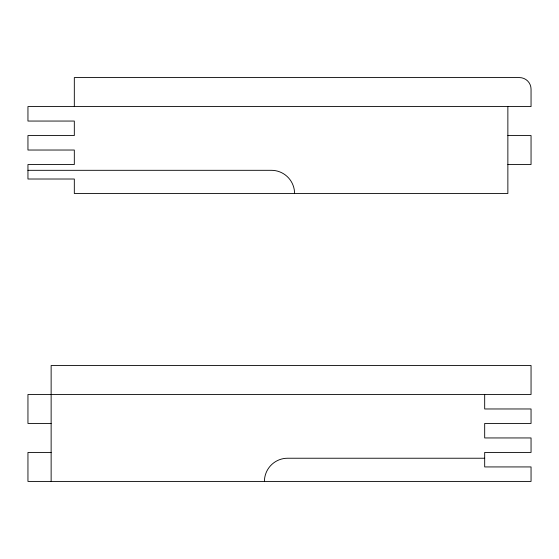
<?xml version="1.0" encoding="UTF-8"?>
<svg xmlns="http://www.w3.org/2000/svg" width="559" height="559" viewBox="0 0 559 559"><rect width="100%" height="100%" fill="white"/><g stroke="black" fill="none" stroke-linecap="round" stroke-linejoin="round"><path stroke-width="0.84" d="M507.865 135.544L531.05 135.544L531.05 164.521L507.865 164.521M27.95 170.313L271.388 170.313A23.185 23.185 0 0 1 294.572 193.498M51.135 423.456L27.95 423.456L27.95 394.479L531.05 394.479L531.05 365.502L51.135 365.502L51.135 481.418M51.135 452.441L27.95 452.441L27.95 481.418L531.05 481.418L531.05 466.933L484.681 466.933L484.681 452.441L531.05 452.441L531.05 437.949L484.681 437.949L484.681 423.456L531.05 423.456L531.05 408.971L484.681 408.971L484.681 394.479M484.681 458.233L287.612 458.233A23.185 23.185 0 0 0 264.428 481.418M507.865 106.559L507.865 193.498L74.319 193.498L74.319 179.013L27.95 179.013L27.95 164.521L74.319 164.521L74.319 150.029L27.95 150.029L27.95 135.544L74.319 135.544L74.319 121.051L27.95 121.051L27.95 106.559L531.05 106.559L531.05 89.174A11.592 11.592 0 0 0 519.458 77.582L74.319 77.582L74.319 106.559"/></g></svg>
